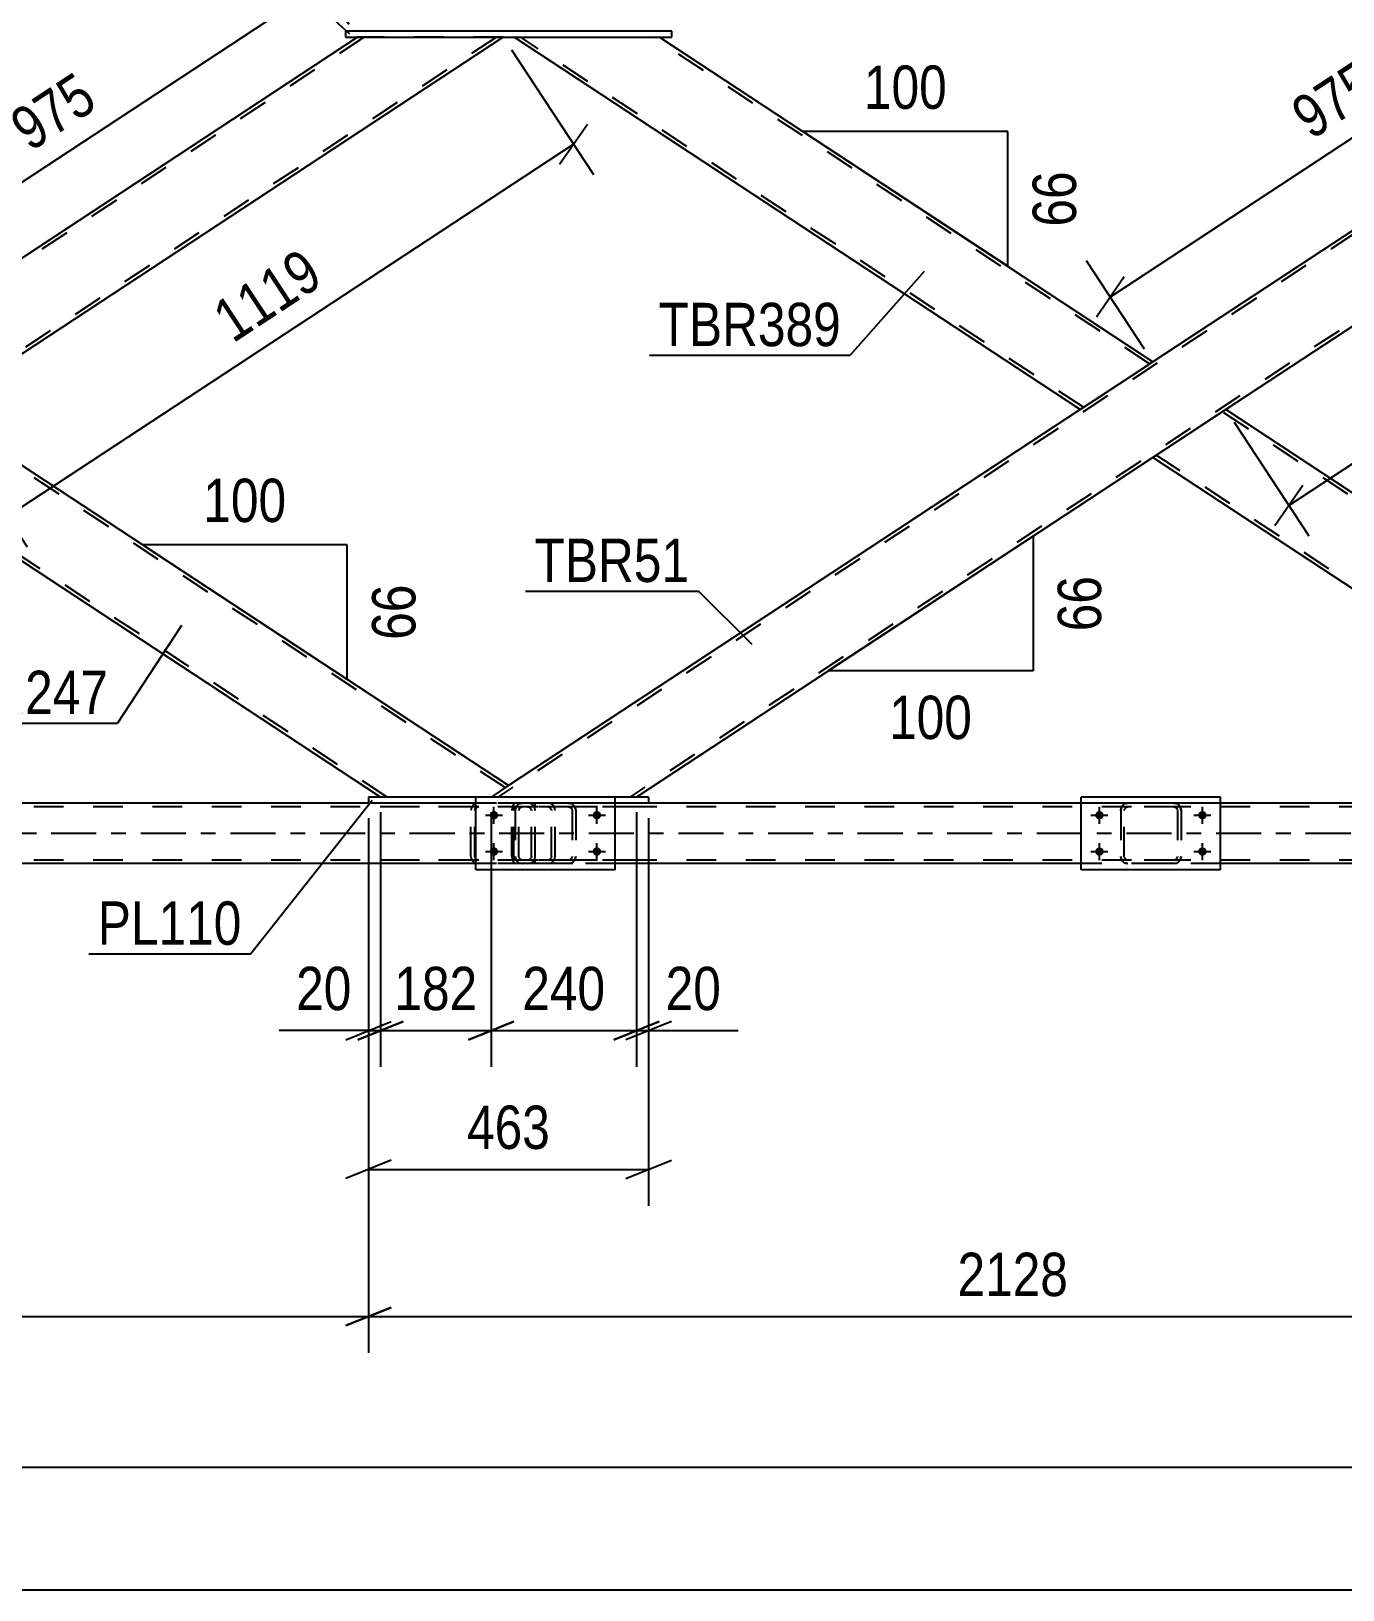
# Model space of a CAD drawing. Header units: millimetres. Extents: x -858 to 331, y -869 to -28.
# Drawn here: x -690.9 to -604.3, y -187.4 to -84.4 of the extents above; entities that cross this region are included whole.
import ezdxf

# ---------------------------------------------------------------- set-up
doc = ezdxf.new("R2010")
doc.units = ezdxf.units.MM
doc.linetypes.add('DXK_LINE_DOT2', pattern=[3.9198, 1.9599, -1.9599])
doc.linetypes.add('DXK_LINE_DOT3', pattern=[5.9187, 2.979, -0.9799, 0.9799, -0.9799])
doc.styles.add('Arial Narrow', font='ARIALN.TTF', dxfattribs={"height": 0.2})

# ---------------------------------------------------------------- blocks, each defined once
blk = doc.blocks.new('Part-570393797-2672 - 2628')
at = {"color": 2, "linetype": 'Continuous'}
for p, q in [((-652.37, -135.01), (-661.57, -135.01)), ((-661.57, -139.81), (-661.57, -135.01)), ((-652.37, -139.81), (-652.37, -135.01)), ((-652.37, -139.81), (-661.57, -139.81))]:
    blk.add_line(p, q, dxfattribs=at)
blk = doc.blocks.new('Part-570393797-2673 - 2628')
at = {"color": 7, "linetype": 'DXK_LINE_DOT2'}
for p, q in [((-658.97, -135.89), (-658.93, -135.7)), ((-658.93, -135.7), (-658.97, -135.89)), ((-658.97, -135.89), (-658.97, -138.93)), ((-658.73, -135.89), (-658.71, -135.8)), ((-658.73, -138.93), (-658.73, -135.89)), ((-658.71, -135.8), (-658.66, -135.72)), ((-658.67, -135.44), (-658.49, -135.41)), ((-658.49, -135.41), (-658.67, -135.44)), ((-658.66, -135.72), (-658.58, -135.67)), ((-658.58, -135.67), (-658.49, -135.65)), ((-655.45, -135.41), (-658.49, -135.41)), ((-655.45, -135.65), (-658.49, -135.65)), ((-655.45, -135.41), (-655.27, -135.44)), ((-655.27, -135.44), (-655.45, -135.41)), ((-655.45, -135.65), (-655.36, -135.67)), ((-655.36, -135.67), (-655.28, -135.72)), ((-655.28, -135.72), (-655.23, -135.8)), ((-655.23, -135.8), (-655.21, -135.89)), ((-655.21, -135.89), (-655.21, -138.93)), ((-655.01, -135.7), (-654.97, -135.89)), ((-654.97, -135.89), (-655.01, -135.7)), ((-654.97, -135.89), (-654.97, -138.93)), ((-658.93, -139.11), (-658.97, -138.93)), ((-658.97, -138.93), (-658.93, -139.11)), ((-658.71, -139.02), (-658.73, -138.93)), ((-658.66, -139.1), (-658.71, -139.02)), ((-655.23, -139.02), (-655.28, -139.1)), ((-655.21, -138.93), (-655.23, -139.02)), ((-654.97, -138.93), (-655.01, -139.11)), ((-655.01, -139.11), (-654.97, -138.93)), ((-658.49, -139.41), (-658.67, -139.37)), ((-658.67, -139.37), (-658.49, -139.41)), ((-658.58, -139.15), (-658.66, -139.1)), ((-658.49, -139.17), (-658.58, -139.15)), ((-655.45, -139.17), (-658.49, -139.17)), ((-655.45, -139.41), (-658.49, -139.41)), ((-655.36, -139.15), (-655.45, -139.17)), ((-655.27, -139.37), (-655.45, -139.41)), ((-655.45, -139.41), (-655.27, -139.37)), ((-655.28, -139.1), (-655.36, -139.15))]:
    blk.add_line(p, q, dxfattribs=at)
at = {"color": 7, "linetype": 'DXK_LINE_DOT3'}
blk.add_line((-656.97, -137.41), (-656.97, -137.41), dxfattribs=at)
at = {"color": 7, "linetype": 'DXK_LINE_DOT2'}
for centre, start, end in [((-658.49, -135.89), 112.5, 157.5), ((-658.49, -135.89), 112.5, 157.5), ((-655.45, -135.89), 22.5, 67.5), ((-655.45, -135.89), 22.5, 67.5), ((-658.49, -138.93), 202.5, 247.5), ((-658.49, -138.93), 202.5, 247.5), ((-655.45, -138.93), 292.5, 337.5), ((-655.45, -138.93), 292.5, 337.5)]:
    blk.add_arc(centre, 0.48, start, end, dxfattribs=at)
blk = doc.blocks.new('Bolt-570393797-2676 - 2628')
at = {"linetype": 'Continuous'}
for points in [[(-660.37, -135.93, -1), (-660.37, -136.49, -1)], [(-653.57, -135.93, -1), (-653.57, -136.49, -1)], [(-660.37, -138.33, -1), (-660.37, -138.89, -1)], [(-653.57, -138.33, -1), (-653.57, -138.89, -1)]]:
    blk.add_hatch(color=1, dxfattribs=at).paths.add_polyline_path(points)
at = {"color": 1, "linetype": 'Continuous'}
for p, q in [((-660.37, -136.77), (-660.37, -135.65)), ((-653.57, -136.77), (-653.57, -135.65)), ((-660.93, -136.21), (-659.81, -136.21)), ((-654.13, -136.21), (-653.01, -136.21)), ((-660.93, -138.61), (-659.81, -138.61)), ((-660.37, -139.17), (-660.37, -138.05)), ((-654.13, -138.61), (-653.01, -138.61)), ((-653.57, -139.17), (-653.57, -138.05))]:
    blk.add_line(p, q, dxfattribs=at)
blk = doc.blocks.new('Bolt-570393797-2727 - 2628')
at = {"linetype": 'Continuous'}
for points in [[(-620.37, -135.93, -1), (-620.37, -136.49, -1)], [(-613.57, -135.93, -1), (-613.57, -136.49, -1)], [(-620.37, -138.33, -1), (-620.37, -138.89, -1)], [(-613.57, -138.33, -1), (-613.57, -138.89, -1)]]:
    blk.add_hatch(color=1, dxfattribs=at).paths.add_polyline_path(points)
at = {"color": 1, "linetype": 'Continuous'}
for p, q in [((-620.37, -136.77), (-620.37, -135.65)), ((-613.57, -136.77), (-613.57, -135.65)), ((-620.93, -136.21), (-619.81, -136.21)), ((-614.13, -136.21), (-613.01, -136.21)), ((-620.93, -138.61), (-619.81, -138.61)), ((-620.37, -139.17), (-620.37, -138.05)), ((-614.13, -138.61), (-613.01, -138.61)), ((-613.57, -139.17), (-613.57, -138.05))]:
    blk.add_line(p, q, dxfattribs=at)
blk = doc.blocks.new('Part-570393797-2865 - 2628')
at = {"color": 7, "linetype": 'DXK_LINE_DOT2'}
for p, q in [((-583.81, -84.81), (-660.12, -135.01)), ((-575.07, -84.81), (-651.39, -135.01)), ((-574.64, -84.81), (-584.24, -84.81)), ((-616.84, -106.25), (-621.64, -109.41)), ((-612.03, -109.41), (-616.84, -112.57)), ((-659.4, -134.25), (-660.56, -135.01)), ((-650.95, -135.01), (-660.56, -135.01))]:
    blk.add_line(p, q, dxfattribs=at)
at = {"color": 2, "linetype": 'Continuous'}
for p, q in [((-584.24, -84.81), (-616.84, -106.25)), ((-574.64, -84.81), (-612.03, -109.41)), ((-621.64, -109.41), (-659.4, -134.25)), ((-616.84, -112.57), (-650.95, -135.01))]:
    blk.add_line(p, q, dxfattribs=at)
blk = doc.blocks.new('Part-570393797-2937 - 2628')
at = {"color": 7, "linetype": 'DXK_LINE_DOT2'}
for p, q in [((-658.15, -135.41), (-667.89, -135.41)), ((-658.15, -135.65), (-667.89, -135.65)), ((-661.86, -135.72), (-661.9, -135.89)), ((-661.9, -138.93), (-661.9, -135.89)), ((-661.86, -135.7), (-661.86, -135.72)), ((-661.64, -135.89), (-661.62, -135.8)), ((-661.64, -138.93), (-661.64, -135.89)), ((-661.62, -135.8), (-661.57, -135.72)), ((-661.39, -135.41), (-661.58, -135.44)), ((-661.57, -135.72), (-661.48, -135.67)), ((-661.48, -135.67), (-661.39, -135.65)), ((-657.95, -135.44), (-658.15, -135.41)), ((-658.15, -135.65), (-658.05, -135.67)), ((-658.05, -135.67), (-657.97, -135.72)), ((-657.97, -135.72), (-657.91, -135.8)), ((-657.91, -135.8), (-657.89, -135.89)), ((-657.89, -138.93), (-657.89, -135.89)), ((-657.64, -135.89), (-657.68, -135.7)), ((-657.64, -138.93), (-657.64, -135.89)), ((-661.9, -138.93), (-661.88, -139.02)), ((-661.88, -139.02), (-661.86, -139.11)), ((-661.62, -139.02), (-661.64, -138.93)), ((-661.57, -139.1), (-661.62, -139.02)), ((-657.91, -139.02), (-657.97, -139.1)), ((-657.89, -138.93), (-657.91, -139.02)), ((-657.68, -139.11), (-657.64, -138.93)), ((-658.15, -139.17), (-667.89, -139.17)), ((-658.15, -139.41), (-667.89, -139.41)), ((-661.58, -139.37), (-661.39, -139.41)), ((-661.48, -139.15), (-661.57, -139.1)), ((-661.39, -139.17), (-661.48, -139.15)), ((-658.05, -139.15), (-658.15, -139.17)), ((-658.15, -139.41), (-657.95, -139.37)), ((-657.97, -139.1), (-658.05, -139.15))]:
    blk.add_line(p, q, dxfattribs=at)
for centre, start, end in [((-661.4, -135.91), 110.7583, 155.68), ((-658.13, -135.91), 24.32, 69.2417), ((-661.4, -138.91), 204.32, 249.2417), ((-658.13, -138.91), 290.7583, 335.68)]:
    blk.add_arc(centre, 0.496, start, end, dxfattribs=at)
blk = doc.blocks.new('Part-570393797-2945 - 2628')
at = {"color": 7, "linetype": 'DXK_LINE_DOT2'}
for p, q in [((-124.36, -135.65), (-791.22, -135.65)), ((-124.36, -135.41), (-752.08, -135.41)), ((-650.15, -135.41), (-668.66, -135.41)), ((-612.37, -135.41), (-621.57, -135.41)), ((-124.36, -139.17), (-791.22, -139.17)), ((-652.37, -139.41), (-661.57, -139.41)), ((-612.37, -139.41), (-621.57, -139.41))]:
    blk.add_line(p, q, dxfattribs=at)
at = {"color": 2, "linetype": 'Continuous'}
for p, q in [((-668.66, -135.41), (-692.36, -135.41)), ((-621.57, -135.41), (-650.15, -135.41)), ((-583.52, -135.41), (-612.37, -135.41)), ((-661.57, -139.41), (-692.36, -139.41)), ((-621.57, -139.41), (-652.37, -139.41)), ((-581.56, -139.41), (-612.37, -139.41))]:
    blk.add_line(p, q, dxfattribs=at)
at = {"color": 7, "linetype": 'DXK_LINE_DOT3'}
blk.add_line((-124.36, -137.41), (-791.22, -137.41), dxfattribs=at)
blk = doc.blocks.new('Part-570393797-3113 - 2628')
at = {"color": 2, "linetype": 'Continuous'}
for p, q in [((-612.03, -109.41), (-616.84, -112.57)), ((-574.27, -134.25), (-612.03, -109.41)), ((-582.72, -135.01), (-616.84, -112.57)), ((-574.3, -134.27), (-575.42, -135.01)), ((-574.27, -134.25), (-574.3, -134.27))]:
    blk.add_line(p, q, dxfattribs=at)
at = {"color": 7, "linetype": 'DXK_LINE_DOT2'}
for p, q in [((-574.49, -134.39), (-612.25, -109.55)), ((-582.29, -135.01), (-616.62, -112.42)), ((-574.49, -134.39), (-574.71, -134.54)), ((-575.42, -135.01), (-582.72, -135.01))]:
    blk.add_line(p, q, dxfattribs=at)
blk = doc.blocks.new('Part-570393797-3026 - 2628')
at = {"color": 2, "linetype": 'Continuous'}
for p, q in [((-670.18, -84.41), (-670.18, -84.81)), ((-648.63, -84.41), (-670.18, -84.41)), ((-648.63, -84.81), (-648.63, -84.41)), ((-670.18, -84.81), (-648.63, -84.81))]:
    blk.add_line(p, q, dxfattribs=at)
blk = doc.blocks.new('Part-570393797-3153 - 2628')
at = {"color": 2, "linetype": 'Continuous'}
for p, q in [((-701.97, -112.57), (-697.17, -109.41)), ((-659.4, -134.25), (-697.17, -109.41)), ((-667.86, -135.01), (-701.97, -112.57)), ((-659.44, -134.27), (-660.56, -135.01)), ((-659.4, -134.25), (-659.44, -134.27))]:
    blk.add_line(p, q, dxfattribs=at)
at = {"color": 7, "linetype": 'DXK_LINE_DOT2'}
for p, q in [((-659.62, -134.39), (-697.39, -109.55)), ((-701.75, -112.42), (-701.74, -112.41)), ((-667.42, -135.01), (-701.75, -112.42)), ((-659.62, -134.39), (-659.84, -134.54)), ((-660.56, -135.01), (-667.86, -135.01))]:
    blk.add_line(p, q, dxfattribs=at)
blk = doc.blocks.new('Part-570393797-3075 - 2628')
at = {"color": 2, "linetype": 'Continuous'}
for p, q in [((-621.64, -109.41), (-659.04, -84.81)), ((-649.43, -84.81), (-616.84, -106.25)), ((-621.64, -109.41), (-617.11, -106.43)), ((-616.97, -106.33), (-617.11, -106.43)), ((-616.87, -106.27), (-616.97, -106.33)), ((-616.84, -106.25), (-616.87, -106.27))]:
    blk.add_line(p, q, dxfattribs=at)
at = {"color": 7, "linetype": 'DXK_LINE_DOT2'}
for p, q in [((-659.04, -84.81), (-649.43, -84.81)), ((-621.42, -109.26), (-658.6, -84.81)), ((-617.06, -106.39), (-649.87, -84.81)), ((-616.97, -106.33), (-617.06, -106.39))]:
    blk.add_line(p, q, dxfattribs=at)
blk = doc.blocks.new('Part-570393797-3108 - 2628')
at = {"color": 7, "linetype": 'DXK_LINE_DOT2'}
for p, q in [((-668.94, -84.81), (-745.26, -135.01)), ((-660.21, -84.81), (-736.52, -135.01)), ((-659.77, -84.81), (-669.38, -84.81)), ((-701.97, -106.25), (-706.78, -109.41)), ((-697.17, -109.41), (-701.97, -112.57)), ((-736.09, -135.01), (-745.69, -135.01))]:
    blk.add_line(p, q, dxfattribs=at)
at = {"color": 2, "linetype": 'Continuous'}
for p, q in [((-669.38, -84.81), (-701.97, -106.25)), ((-659.77, -84.81), (-697.17, -109.41)), ((-706.78, -109.41), (-745.69, -135.01)), ((-701.97, -112.57), (-736.09, -135.01))]:
    blk.add_line(p, q, dxfattribs=at)
blk = doc.blocks.new('Part-570393797-3166 - 2628')
at = {"color": 2, "linetype": 'Continuous'}
for p, q in [((-668.66, -135.01), (-668.66, -135.41)), ((-661.57, -135.01), (-668.66, -135.01)), ((-661.57, -135.41), (-668.66, -135.41)), ((-650.15, -135.01), (-652.37, -135.01)), ((-650.15, -135.41), (-652.37, -135.41)), ((-650.15, -135.01), (-650.15, -135.41))]:
    blk.add_line(p, q, dxfattribs=at)
at = {"color": 7, "linetype": 'DXK_LINE_DOT2'}
for p, q in [((-652.37, -135.01), (-661.57, -135.01)), ((-652.37, -135.41), (-661.57, -135.41))]:
    blk.add_line(p, q, dxfattribs=at)
blk = doc.blocks.new('Part-570393797-3183 - 2628')
at = {"color": 2, "linetype": 'Continuous'}
for p, q in [((-612.37, -135.01), (-621.57, -135.01)), ((-621.57, -139.81), (-621.57, -135.01)), ((-612.37, -139.81), (-612.37, -135.01)), ((-612.37, -139.81), (-621.57, -139.81))]:
    blk.add_line(p, q, dxfattribs=at)
blk = doc.blocks.new('Part-570393797-3246 - 2628')
at = {"color": 7, "linetype": 'DXK_LINE_DOT2'}
for p, q in [((-618.97, -135.89), (-618.93, -135.7)), ((-618.93, -135.7), (-618.97, -135.89)), ((-618.97, -135.89), (-618.97, -138.93)), ((-618.73, -135.89), (-618.71, -135.8)), ((-618.73, -138.93), (-618.73, -135.89)), ((-618.71, -135.8), (-618.66, -135.72)), ((-618.67, -135.44), (-618.49, -135.41)), ((-618.49, -135.41), (-618.67, -135.44)), ((-618.66, -135.72), (-618.58, -135.67)), ((-618.58, -135.67), (-618.49, -135.65)), ((-615.45, -135.41), (-618.49, -135.41)), ((-615.45, -135.65), (-618.49, -135.65)), ((-615.45, -135.41), (-615.27, -135.44)), ((-615.27, -135.44), (-615.45, -135.41)), ((-615.45, -135.65), (-615.36, -135.67)), ((-615.36, -135.67), (-615.28, -135.72)), ((-615.28, -135.72), (-615.23, -135.8)), ((-615.23, -135.8), (-615.21, -135.89)), ((-615.21, -135.89), (-615.21, -138.93)), ((-615.01, -135.7), (-614.97, -135.89)), ((-614.97, -135.89), (-615.01, -135.7)), ((-614.97, -135.89), (-614.97, -138.93)), ((-618.93, -139.11), (-618.97, -138.93)), ((-618.97, -138.93), (-618.93, -139.11)), ((-618.71, -139.02), (-618.73, -138.93)), ((-618.66, -139.1), (-618.71, -139.02)), ((-615.23, -139.02), (-615.28, -139.1)), ((-615.21, -138.93), (-615.23, -139.02)), ((-614.97, -138.93), (-615.01, -139.11)), ((-615.01, -139.11), (-614.97, -138.93)), ((-618.49, -139.41), (-618.67, -139.37)), ((-618.67, -139.37), (-618.49, -139.41)), ((-618.58, -139.15), (-618.66, -139.1)), ((-618.49, -139.17), (-618.58, -139.15)), ((-615.45, -139.17), (-618.49, -139.17)), ((-615.45, -139.41), (-618.49, -139.41)), ((-615.36, -139.15), (-615.45, -139.17)), ((-615.27, -139.37), (-615.45, -139.41)), ((-615.45, -139.41), (-615.27, -139.37)), ((-615.28, -139.1), (-615.36, -139.15))]:
    blk.add_line(p, q, dxfattribs=at)
at = {"color": 7, "linetype": 'DXK_LINE_DOT3'}
blk.add_line((-616.97, -137.41), (-616.97, -137.41), dxfattribs=at)
at = {"color": 7, "linetype": 'DXK_LINE_DOT2'}
for centre, start, end in [((-618.49, -135.89), 112.5, 157.5), ((-618.49, -135.89), 112.5, 157.5), ((-615.45, -135.89), 22.5, 67.5), ((-615.45, -135.89), 22.5, 67.5), ((-618.49, -138.93), 202.5, 247.5), ((-618.49, -138.93), 202.5, 247.5), ((-615.45, -138.93), 292.5, 337.5), ((-615.45, -138.93), 292.5, 337.5)]:
    blk.add_arc(centre, 0.48, start, end, dxfattribs=at)
blk = doc.blocks.new('Part-570393797-3259 - 2628')
at = {"color": 7, "linetype": 'DXK_LINE_DOT2'}
for p, q in [((-659.17, -135.7), (-659.19, -135.89)), ((-659.19, -138.93), (-659.19, -135.89)), ((-659.11, -135.55), (-659.17, -135.7)), ((-659.02, -135.44), (-659.11, -135.55)), ((-659.05, -135.89), (-659.04, -135.8)), ((-659.05, -138.93), (-659.05, -135.89)), ((-659.04, -135.8), (-659.01, -135.72)), ((-658.92, -135.41), (-659.02, -135.44)), ((-659.01, -135.72), (-658.97, -135.67)), ((-658.97, -135.67), (-658.92, -135.65)), ((-651.25, -135.41), (-658.92, -135.41)), ((-651.25, -135.65), (-658.92, -135.65)), ((-657.64, -135.65), (-657.64, -135.41)), ((-656.63, -135.44), (-656.82, -135.41)), ((-656.82, -135.65), (-656.73, -135.67)), ((-656.73, -135.67), (-656.65, -135.72)), ((-656.65, -135.72), (-656.59, -135.8)), ((-656.59, -135.8), (-656.57, -135.89)), ((-656.57, -138.93), (-656.57, -135.89)), ((-656.32, -135.89), (-656.36, -135.7)), ((-656.32, -138.93), (-656.32, -135.89)), ((-659.19, -138.93), (-659.17, -139.11)), ((-659.04, -139.02), (-659.05, -138.93)), ((-659.01, -139.1), (-659.04, -139.02)), ((-656.59, -139.02), (-656.65, -139.1)), ((-656.57, -138.93), (-656.59, -139.02)), ((-656.36, -139.11), (-656.32, -138.93)), ((-659.17, -139.11), (-659.11, -139.27)), ((-659.11, -139.27), (-659.02, -139.37)), ((-659.02, -139.37), (-658.92, -139.41)), ((-658.97, -139.15), (-659.01, -139.1)), ((-658.92, -139.17), (-658.97, -139.15)), ((-651.25, -139.17), (-658.92, -139.17)), ((-651.25, -139.41), (-658.92, -139.41)), ((-657.64, -139.41), (-657.64, -139.17)), ((-656.73, -139.15), (-656.82, -139.17)), ((-656.82, -139.41), (-656.63, -139.37)), ((-656.65, -139.1), (-656.73, -139.15))]:
    blk.add_line(p, q, dxfattribs=at)
for centre, start, end in [((-656.81, -135.9), 23.8494, 68.8059), ((-656.81, -138.91), 291.1941, 336.1506)]:
    blk.add_arc(centre, 0.492, start, end, dxfattribs=at)
blk = doc.blocks.new('StraightDimension-570393797-4033 - 2628')
at = {"color": 7, "linetype": 'Continuous'}
for p, q in [((-660.56, -136.01), (-660.56, -152.84)), ((-650.95, -136.01), (-650.95, -152.84)), ((-662.06, -151.04), (-659.06, -149.84)), ((-649.45, -149.84), (-652.45, -151.04)), ((-660.56, -150.44), (-650.95, -150.44))]:
    blk.add_line(p, q, dxfattribs=at)
at = {"color": 0}
blk.add_wipeout([(-652.41, -149.69), (-652.41, -145.49), (-659.1, -145.49), (-659.1, -149.69)], dxfattribs=at)
at = {"color": 3, "style": 'Arial Narrow'}
blk.add_text('240', height=2.863, dxfattribs=at).set_placement((-658.5, -149.09))
blk = doc.blocks.new('StraightDimension-570393797-24837 - 2628')
at = {"color": 7, "linetype": 'Continuous'}
for p, q in [((-752.08, -136.41), (-752.08, -171.73)), ((-668.66, -136.41), (-668.66, -171.73)), ((-750.58, -168.73), (-753.58, -169.93)), ((-670.16, -169.93), (-667.16, -168.73)), ((-752.08, -169.33), (-668.66, -169.33))]:
    blk.add_line(p, q, dxfattribs=at)
at = {"color": 0}
blk.add_wipeout([(-706.11, -168.58), (-706.11, -164.38), (-714.63, -164.38), (-714.63, -168.58)], dxfattribs=at)
at = {"color": 3, "style": 'Arial Narrow'}
blk.add_text('2086', height=2.863, dxfattribs=at).set_placement((-714.03, -167.98))
blk = doc.blocks.new('AngleDimension-570393797-24652 - 2628')
at = {"color": 7, "linetype": 'Continuous'}
for p, q in [((-639.06, -91.63), (-639.96, -91.04)), ((-626.42, -91.04), (-639.96, -91.04)), ((-626.42, -99.94), (-639.96, -91.04)), ((-626.42, -99.94), (-626.42, -91.04))]:
    blk.add_line(p, q, dxfattribs=at)
at = {"color": 0}
for points in [[(-629.85, -90.14), (-629.85, -85.94), (-636.53, -85.94), (-636.53, -90.14)], [(-621.32, -93.06), (-625.52, -93.06), (-625.52, -97.92), (-621.32, -97.92)]]:
    blk.add_wipeout(points, dxfattribs=at)
at = {"color": 3, "style": 'Arial Narrow'}
blk.add_text('100', height=2.863, dxfattribs=at).set_placement((-635.93, -89.54))
blk.add_text('66', height=2.863, rotation=90.0002, dxfattribs=at).set_placement((-621.92, -97.32))
blk = doc.blocks.new('StraightDimension-570393797-3891 - 2628')
at = {"color": 7, "linetype": 'Continuous'}
for p, q in [((-574.09, -85.64), (-569.14, -93.16)), ((-571.39, -92.48), (-569.54, -89.83)), ((-607.86, -115.75), (-570.46, -91.15)), ((-611.48, -110.24), (-606.54, -117.76)), ((-606.94, -114.43), (-608.78, -117.08))]:
    blk.add_line(p, q, dxfattribs=at)
at = {"color": 0}
blk.add_wipeout([(-586.02, -100.49), (-588.33, -96.98), (-595.44, -101.66), (-593.13, -105.17)], dxfattribs=at)
at = {"color": 3, "style": 'Arial Narrow'}
blk.add_text('1119', height=2.863, rotation=33.3347, dxfattribs=at).set_placement((-592.96, -104.33))
blk = doc.blocks.new('StraightDimension-570393797-4262 - 2628')
at = {"color": 7, "linetype": 'Continuous'}
blk.add_line((-791.86, -187.39), (-84.3, -187.39), dxfattribs=at)
blk = doc.blocks.new('StraightDimension-570393797-4025 - 2628')
at = {"color": 7, "linetype": 'Continuous'}
for p, q in [((-667.86, -136.01), (-667.86, -152.84)), ((-660.56, -136.01), (-660.56, -152.84)), ((-669.36, -151.04), (-666.36, -149.84)), ((-659.06, -149.84), (-662.06, -151.04)), ((-667.86, -150.44), (-660.56, -150.44))]:
    blk.add_line(p, q, dxfattribs=at)
at = {"color": 0}
blk.add_wipeout([(-660.87, -149.69), (-660.87, -145.49), (-667.55, -145.49), (-667.55, -149.69)], dxfattribs=at)
at = {"color": 3, "style": 'Arial Narrow'}
blk.add_text('182', height=2.863, dxfattribs=at).set_placement((-666.95, -149.09))
blk = doc.blocks.new('StraightDimension-570393797-24836 - 2628')
at = {"color": 7, "linetype": 'Continuous'}
for p, q in [((-668.66, -136.41), (-668.66, -171.73)), ((-583.52, -136.41), (-583.52, -171.73)), ((-667.16, -168.73), (-670.16, -169.93)), ((-585.02, -169.93), (-582.02, -168.73)), ((-668.66, -169.33), (-583.52, -169.33))]:
    blk.add_line(p, q, dxfattribs=at)
at = {"color": 0}
blk.add_wipeout([(-621.84, -168.58), (-621.84, -164.38), (-630.35, -164.38), (-630.35, -168.58)], dxfattribs=at)
at = {"color": 3, "style": 'Arial Narrow'}
blk.add_text('2128', height=2.863, dxfattribs=at).set_placement((-629.75, -167.98))
blk = doc.blocks.new('StraightDimension-570393797-3909 - 2628')
at = {"color": 7, "linetype": 'Continuous'}
for p, q in [((-584.79, -83.97), (-588.62, -78.15)), ((-587.98, -81.86), (-586.13, -79.21)), ((-619.65, -101.97), (-587.05, -80.53)), ((-617.39, -105.41), (-621.22, -99.59)), ((-618.73, -100.65), (-620.57, -103.3))]:
    blk.add_line(p, q, dxfattribs=at)
at = {"color": 0}
blk.add_wipeout([(-600.97, -88.79), (-603.28, -85.28), (-608.86, -88.96), (-606.56, -92.46)], dxfattribs=at)
at = {"color": 3, "style": 'Arial Narrow'}
blk.add_text('975', height=2.863, rotation=33.3347, dxfattribs=at).set_placement((-606.38, -91.63))
blk = doc.blocks.new('StraightDimension-570393797-4017 - 2628')
at = {"color": 7, "linetype": 'Continuous'}
for p, q in [((-668.66, -136.41), (-668.66, -152.84)), ((-667.86, -136.01), (-667.86, -152.84)), ((-670.16, -151.04), (-667.16, -149.84)), ((-666.36, -149.84), (-669.36, -151.04)), ((-668.66, -150.44), (-674.56, -150.44)), ((-668.66, -150.44), (-674.56, -150.44)), ((-668.66, -150.44), (-667.86, -150.44))]:
    blk.add_line(p, q, dxfattribs=at)
at = {"color": 0}
blk.add_wipeout([(-669.18, -149.69), (-669.18, -145.49), (-674.04, -145.49), (-674.04, -149.69)], dxfattribs=at)
at = {"color": 3, "style": 'Arial Narrow'}
blk.add_text('20', height=2.863, dxfattribs=at).set_placement((-673.44, -149.09))
blk = doc.blocks.new('StraightDimension-570393797-4041 - 2628')
at = {"color": 7, "linetype": 'Continuous'}
for p, q in [((-650.95, -136.01), (-650.95, -152.84)), ((-650.15, -136.41), (-650.15, -152.84)), ((-652.45, -151.04), (-649.45, -149.84)), ((-648.65, -149.84), (-651.65, -151.04)), ((-650.95, -150.44), (-650.15, -150.44)), ((-650.15, -150.44), (-644.24, -150.44)), ((-650.15, -150.44), (-644.24, -150.44))]:
    blk.add_line(p, q, dxfattribs=at)
at = {"color": 0}
blk.add_wipeout([(-644.77, -149.69), (-644.77, -145.49), (-649.63, -145.49), (-649.63, -149.69)], dxfattribs=at)
at = {"color": 3, "style": 'Arial Narrow'}
blk.add_text('20', height=2.863, dxfattribs=at).set_placement((-649.03, -149.09))
blk = doc.blocks.new('StraightDimension-570393797-4050 - 2628')
at = {"color": 7, "linetype": 'Continuous'}
for p, q in [((-668.66, -136.41), (-668.66, -162.01)), ((-650.15, -136.41), (-650.15, -162.01)), ((-667.16, -159.01), (-670.16, -160.21)), ((-668.66, -159.61), (-650.15, -159.61)), ((-651.65, -160.21), (-648.65, -159.01))]:
    blk.add_line(p, q, dxfattribs=at)
at = {"color": 0}
blk.add_wipeout([(-656.06, -158.86), (-656.06, -154.66), (-662.75, -154.66), (-662.75, -158.86)], dxfattribs=at)
at = {"color": 3, "style": 'Arial Narrow'}
blk.add_text('463', height=2.863, dxfattribs=at).set_placement((-662.15, -158.26))
blk = doc.blocks.new('StraightDimension-570393797-4073 - 2628')
at = {"color": 7, "linetype": 'Continuous'}
for p, q in [((-659.22, -85.64), (-653.8, -93.88)), ((-656.05, -93.2), (-654.2, -90.55)), ((-692.52, -116.47), (-655.12, -91.87)), ((-696.62, -110.24), (-691.2, -118.48)), ((-691.6, -115.15), (-693.44, -117.8))]:
    blk.add_line(p, q, dxfattribs=at)
at = {"color": 0}
blk.add_wipeout([(-670.68, -101.21), (-672.99, -97.7), (-680.1, -102.38), (-677.79, -105.89)], dxfattribs=at)
at = {"color": 3, "style": 'Arial Narrow'}
blk.add_text('1119', height=2.863, rotation=33.3347, dxfattribs=at).set_placement((-677.62, -105.06))
blk = doc.blocks.new('StraightDimension-570393797-4091 - 2628')
at = {"color": 7, "linetype": 'Continuous'}
for p, q in [((-669.93, -83.97), (-673.24, -78.93)), ((-672.6, -82.64), (-670.75, -79.99)), ((-704.27, -102.75), (-671.68, -81.31)), ((-702.52, -105.41), (-705.84, -100.37)), ((-703.35, -101.43), (-705.2, -104.08))]:
    blk.add_line(p, q, dxfattribs=at)
at = {"color": 0}
blk.add_wipeout([(-685.59, -89.57), (-687.9, -86.06), (-693.49, -89.73), (-691.18, -93.24)], dxfattribs=at)
at = {"color": 3, "style": 'Arial Narrow'}
blk.add_text('975', height=2.863, rotation=33.3347, dxfattribs=at).set_placement((-691.01, -92.41))
blk = doc.blocks.new('StraightDimension-570393797-4352 - 2628')
at = {"color": 7, "linetype": 'Continuous'}
blk.add_line((-791.22, -179.29), (-84.94, -179.29), dxfattribs=at)
blk = doc.blocks.new('AngleDimension-570393797-24637 - 2628')
at = {"color": 7, "linetype": 'Continuous'}
for p, q in [((-682.74, -118.9), (-683.59, -118.34)), ((-670.06, -118.34), (-683.59, -118.34)), ((-670.06, -127.24), (-683.59, -118.34)), ((-670.06, -127.24), (-670.06, -118.34))]:
    blk.add_line(p, q, dxfattribs=at)
at = {"color": 0}
for points in [[(-673.48, -117.44), (-673.48, -113.24), (-680.17, -113.24), (-680.17, -117.44)], [(-664.96, -120.36), (-669.16, -120.36), (-669.16, -125.22), (-664.96, -125.22)]]:
    blk.add_wipeout(points, dxfattribs=at)
at = {"color": 3, "style": 'Arial Narrow'}
blk.add_text('100', height=2.863, dxfattribs=at).set_placement((-679.57, -116.84))
blk.add_text('66', height=2.863, rotation=90.0002, dxfattribs=at).set_placement((-665.56, -124.62))
blk = doc.blocks.new('AngleDimension-570393797-24666 - 2628')
at = {"color": 7, "linetype": 'Continuous'}
for p, q in [((-624.76, -117.78), (-638.29, -126.68)), ((-624.76, -117.78), (-624.76, -126.68)), ((-637.27, -126.01), (-638.29, -126.68)), ((-624.76, -126.68), (-638.29, -126.68))]:
    blk.add_line(p, q, dxfattribs=at)
at = {"color": 0}
for points in [[(-619.66, -119.8), (-623.86, -119.8), (-623.86, -124.66), (-619.66, -124.66)], [(-628.18, -131.78), (-628.18, -127.58), (-634.87, -127.58), (-634.87, -131.78)]]:
    blk.add_wipeout(points, dxfattribs=at)
at = {"color": 3, "style": 'Arial Narrow'}
blk.add_text('66', height=2.863, rotation=90.0002, dxfattribs=at).set_placement((-620.26, -124.06))
blk.add_text('100', height=2.863, dxfattribs=at).set_placement((-634.27, -131.18))
blk = doc.blocks.new('Mark-570393797-3071 - 2628')
at = {"color": 30, "linetype": 'Continuous'}
for p in [(-631.94, -100.29), (-650.09, -105.82)]:
    blk.add_line(p, (-636.83, -105.82), dxfattribs=at)
at = {"color": 0}
blk.add_wipeout([(-637.43, -105.22), (-637.43, -102.22), (-649.49, -102.22), (-649.49, -105.22)], dxfattribs=at)
blk.add_wipeout([(-637.43, -105.22), (-637.43, -102.22), (-649.49, -102.22), (-649.49, -105.22)], dxfattribs=at)
at = {"color": 3, "style": 'Arial Narrow'}
blk.add_text('TBR389', height=2.863, dxfattribs=at).set_placement((-649.49, -105.22))
blk = doc.blocks.new('Mark-570393797-2861 - 2628')
at = {"color": 30, "linetype": 'Continuous'}
for p in [(-658.29, -121.4), (-643.32, -124.93)]:
    blk.add_line(p, (-646.86, -121.4), dxfattribs=at)
at = {"color": 0}
blk.add_wipeout([(-647.46, -120.8), (-647.46, -117.8), (-657.69, -117.8), (-657.69, -120.8)], dxfattribs=at)
blk.add_wipeout([(-647.46, -120.8), (-647.46, -117.8), (-657.69, -117.8), (-657.69, -120.8)], dxfattribs=at)
at = {"color": 3, "style": 'Arial Narrow'}
blk.add_text('TBR51', height=2.863, dxfattribs=at).set_placement((-657.69, -120.8))
blk = doc.blocks.new('Mark-570393797-3022 - 2628')
at = {"color": 30, "linetype": 'Continuous'}
for p in [(-689.52, -76.44), (-669.89, -84.61)]:
    blk.add_line(p, (-678.81, -76.44), dxfattribs=at)
at = {"color": 0}
blk.add_wipeout([(-679.41, -75.84), (-679.41, -72.84), (-688.92, -72.84), (-688.92, -75.84)], dxfattribs=at)
blk.add_wipeout([(-679.41, -75.84), (-679.41, -72.84), (-688.92, -72.84), (-688.92, -75.84)], dxfattribs=at)
at = {"color": 3, "style": 'Arial Narrow'}
blk.add_text('PL111', height=2.863, dxfattribs=at).set_placement((-688.92, -75.84))
blk = doc.blocks.new('Mark-570393797-3149 - 2628')
at = {"color": 30, "linetype": 'Continuous'}
for p in [(-681, -123.68), (-698.5, -130.13)]:
    blk.add_line(p, (-685.24, -130.13), dxfattribs=at)
at = {"color": 0}
blk.add_wipeout([(-685.84, -129.53), (-685.84, -126.53), (-697.9, -126.53), (-697.9, -129.53)], dxfattribs=at)
blk.add_wipeout([(-685.84, -129.53), (-685.84, -126.53), (-697.9, -126.53), (-697.9, -129.53)], dxfattribs=at)
at = {"color": 3, "style": 'Arial Narrow'}
blk.add_text('TBR247', height=2.863, dxfattribs=at).set_placement((-697.9, -129.53))
blk = doc.blocks.new('Mark-570393797-3162 - 2628')
at = {"color": 30, "linetype": 'Continuous'}
for p in [(-668.41, -135.24), (-687.14, -145.37)]:
    blk.add_line(p, (-676.43, -145.37), dxfattribs=at)
at = {"color": 0}
blk.add_wipeout([(-677.03, -144.77), (-677.03, -141.77), (-686.54, -141.77), (-686.54, -144.77)], dxfattribs=at)
blk.add_wipeout([(-677.03, -144.77), (-677.03, -141.77), (-686.54, -141.77), (-686.54, -144.77)], dxfattribs=at)
at = {"color": 3, "style": 'Arial Narrow'}
blk.add_text('PL110', height=2.863, dxfattribs=at).set_placement((-686.54, -144.77))

msp = doc.modelspace()

# ---------------------------------------------------------------- block references
for name in ['Part-570393797-3026 - 2628', 'Part-570393797-3108 - 2628', 'Part-570393797-2865 - 2628', 'Part-570393797-3075 - 2628', 'Part-570393797-3153 - 2628', 'Part-570393797-3113 - 2628', 'Part-570393797-2945 - 2628', 'Part-570393797-3166 - 2628', 'Part-570393797-2937 - 2628', 'Part-570393797-2672 - 2628', 'Bolt-570393797-2676 - 2628', 'Part-570393797-3259 - 2628', 'Part-570393797-2673 - 2628', 'Part-570393797-3183 - 2628', 'Bolt-570393797-2727 - 2628', 'Part-570393797-3246 - 2628']:
    msp.add_blockref(name, (0, 0))

# ---------------------------------------------------------------- next in the draw order: block references
for name in ['StraightDimension-570393797-4073 - 2628', 'AngleDimension-570393797-24652 - 2628', 'StraightDimension-570393797-3891 - 2628', 'AngleDimension-570393797-24666 - 2628', 'StraightDimension-570393797-24837 - 2628', 'StraightDimension-570393797-4033 - 2628']:
    msp.add_blockref(name, (0, 0))

# ---------------------------------------------------------------- next in the draw order: block references
for name in ['StraightDimension-570393797-3909 - 2628', 'StraightDimension-570393797-4091 - 2628', 'Mark-570393797-3071 - 2628', 'AngleDimension-570393797-24637 - 2628', 'Mark-570393797-2861 - 2628', 'StraightDimension-570393797-4262 - 2628']:
    msp.add_blockref(name, (0, 0))

# ---------------------------------------------------------------- next in the draw order: block references
for name in ['Mark-570393797-3022 - 2628', 'Mark-570393797-3149 - 2628', 'StraightDimension-570393797-4025 - 2628']:
    msp.add_blockref(name, (0, 0))

# ---------------------------------------------------------------- next in the draw order: block references
msp.add_blockref('StraightDimension-570393797-24836 - 2628', (0, 0))

# ---------------------------------------------------------------- next in the draw order: block references
for name in ['StraightDimension-570393797-4017 - 2628', 'StraightDimension-570393797-4041 - 2628']:
    msp.add_blockref(name, (0, 0))

# ---------------------------------------------------------------- next in the draw order: block references
msp.add_blockref('StraightDimension-570393797-4050 - 2628', (0, 0))

# ---------------------------------------------------------------- next in the draw order: block references
msp.add_blockref('StraightDimension-570393797-4352 - 2628', (0, 0))

# ---------------------------------------------------------------- next in the draw order: block references
msp.add_blockref('Mark-570393797-3162 - 2628', (0, 0))

doc.saveas('drawing.dxf')
